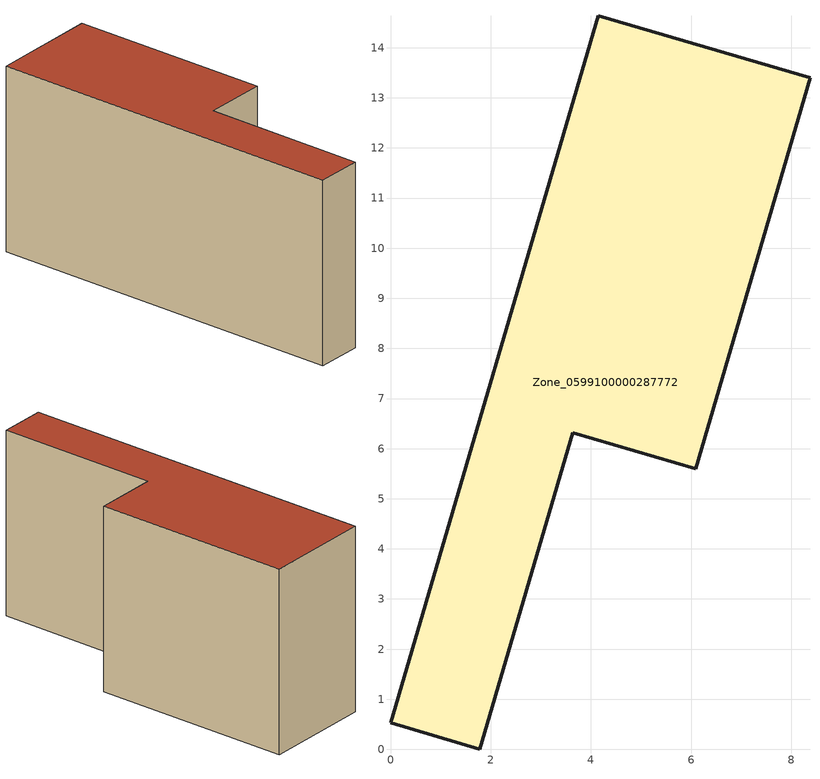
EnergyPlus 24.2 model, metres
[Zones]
Zone_0599100000287772
 floor ground (C_G): 0,0.53 4.14,14.64 8.37,13.4 6.09,5.6 3.64,6.32 1.78,0 z0
 wall outside (C_F): 4.14,14.64 0,0.53 1.78,0 3.64,6.32 6.09,5.6 8.37,13.4 4.14,14.64 z0:7.53
 roof outside (C_R): 8.37,13.4 4.14,14.64 0,0.53 1.78,0 3.64,6.32 6.09,5.6 z7.53
[BUILDING]
Pand.0599100000287772: North Axis=0; Terrain=City; Loads Convergence Tolerance Value=0.04; Temperature Convergence Tolerance Value=0.4; Solar Distribution=FullExterior; Maximum Number of Warmup Days=25; Minimum Number of Warmup Days=1
[Site:Location]
Rotterdam.The.Hague.AP_ZH_NLD Design_Conditions: Latitude=51.96; Longitude=4.45; Time Zone=1; Elevation=-4.5
[SITE:GROUNDTEMPERATURE:BUILDINGSURFACE]
18, 18, 18, 18, 18, 18, 18, 18, 18, 18, 18, 18
[MATERIAL] Thermal Absorptance=0.9; Solar Absorptance=0.7; Visible Absorptance=0.7
Name | Roughness | Thickness | Conductivity | Density | Specific Heat
G.TI.1946 | MediumSmooth | 0.15 | 1 | 540 | 1210
F.TI.1946 | Rough | 0.3 | 0.857143 | 1920 | 840
R.TI.1946 | MediumRough | 0.2 | 0.1 | 1500 | 1000
[CONSTRUCTION]
C_G: G.TI.1946
C_F: F.TI.1946
C_R: R.TI.1946
[ZONE]
Zone_0599100000287772: Type=1; Multiplier=1; Ceiling Height=Autocalculate; Volume=Autocalculate; Floor Area=autocalculate; Part of Total Floor Area=Yes
[ZONEINFILTRATION:DESIGNFLOWRATE]
Infil_Zone_0599100000287772: Zone or ZoneList or Space or SpaceList=Zone_0599100000287772; Schedule=AlwaysOn; Design Flow Rate Calculation Method=Flow/Area; Flow Rate per Floor Area=0.003; Constant Term Coefficient=1; Temperature Term Coefficient=0; Velocity Term Coefficient=0; Velocity Squared Term Coefficient=0
[HVACTEMPLATE:ZONE:IDEALLOADSAIRSYSTEM]
Zone_0599100000287772: Maximum Heating Supply Air Temperature=50; Minimum Cooling Supply Air Temperature=13; Maximum Heating Supply Air Humidity Ratio=0.0156; Minimum Cooling Supply Air Humidity Ratio=0.0077; Heating Limit=NoLimit; Cooling Limit=NoLimit; Dehumidification Control Type=ConstantSensibleHeatRatio; Cooling Sensible Heat Ratio=0.7; Dehumidification Setpoint=60; Humidification Control Type=None; Humidification Setpoint=30; Outdoor Air Method=None; Outdoor Air Flow Rate per Person=0.00944; Outdoor Air Flow Rate per Zone Floor Area=0; Outdoor Air Flow Rate per Zone=0; Demand Controlled Ventilation Type=None; Outdoor Air Economizer Type=NoEconomizer; Heat Recovery Type=None; Sensible Heat Recovery Effectiveness=0.7; Latent Heat Recovery Effectiveness=0.65
[ZONECONTROL:THERMOSTAT]
ThermostatControl_Zone_0599100000287772: Zone or ZoneList=Zone_0599100000287772; Control Type Schedule=DualSetpointControlType; Control 1=Thermostat_Zone_0599100000287772; Temperature Difference Between Cutout And Setpoint=0
[THERMOSTATSETPOINT:DUALSETPOINT]
Thermostat_Zone_0599100000287772: Heating Setpoint Temperature Schedule=HeatingSetpoint_Zone_0599100000287772; Cooling Setpoint Temperature Schedule=CoolingSetpoint_Zone_0599100000287772
[SCHEDULE:COMPACT]
HeatingSetpoint_Zone_0599100000287772: Through: 12/31, For: AllDays, Until: 24:00, 21
CoolingSetpoint_Zone_0599100000287772: Through: 12/31, For: AllDays, Until: 24:00, 24
DualSetpointControlType: Through: 12/31, For: AllDays, Until: 24:00, 4
AlwaysOn: Through: 12/31, For: AllDays, Until: 24:00, 1
